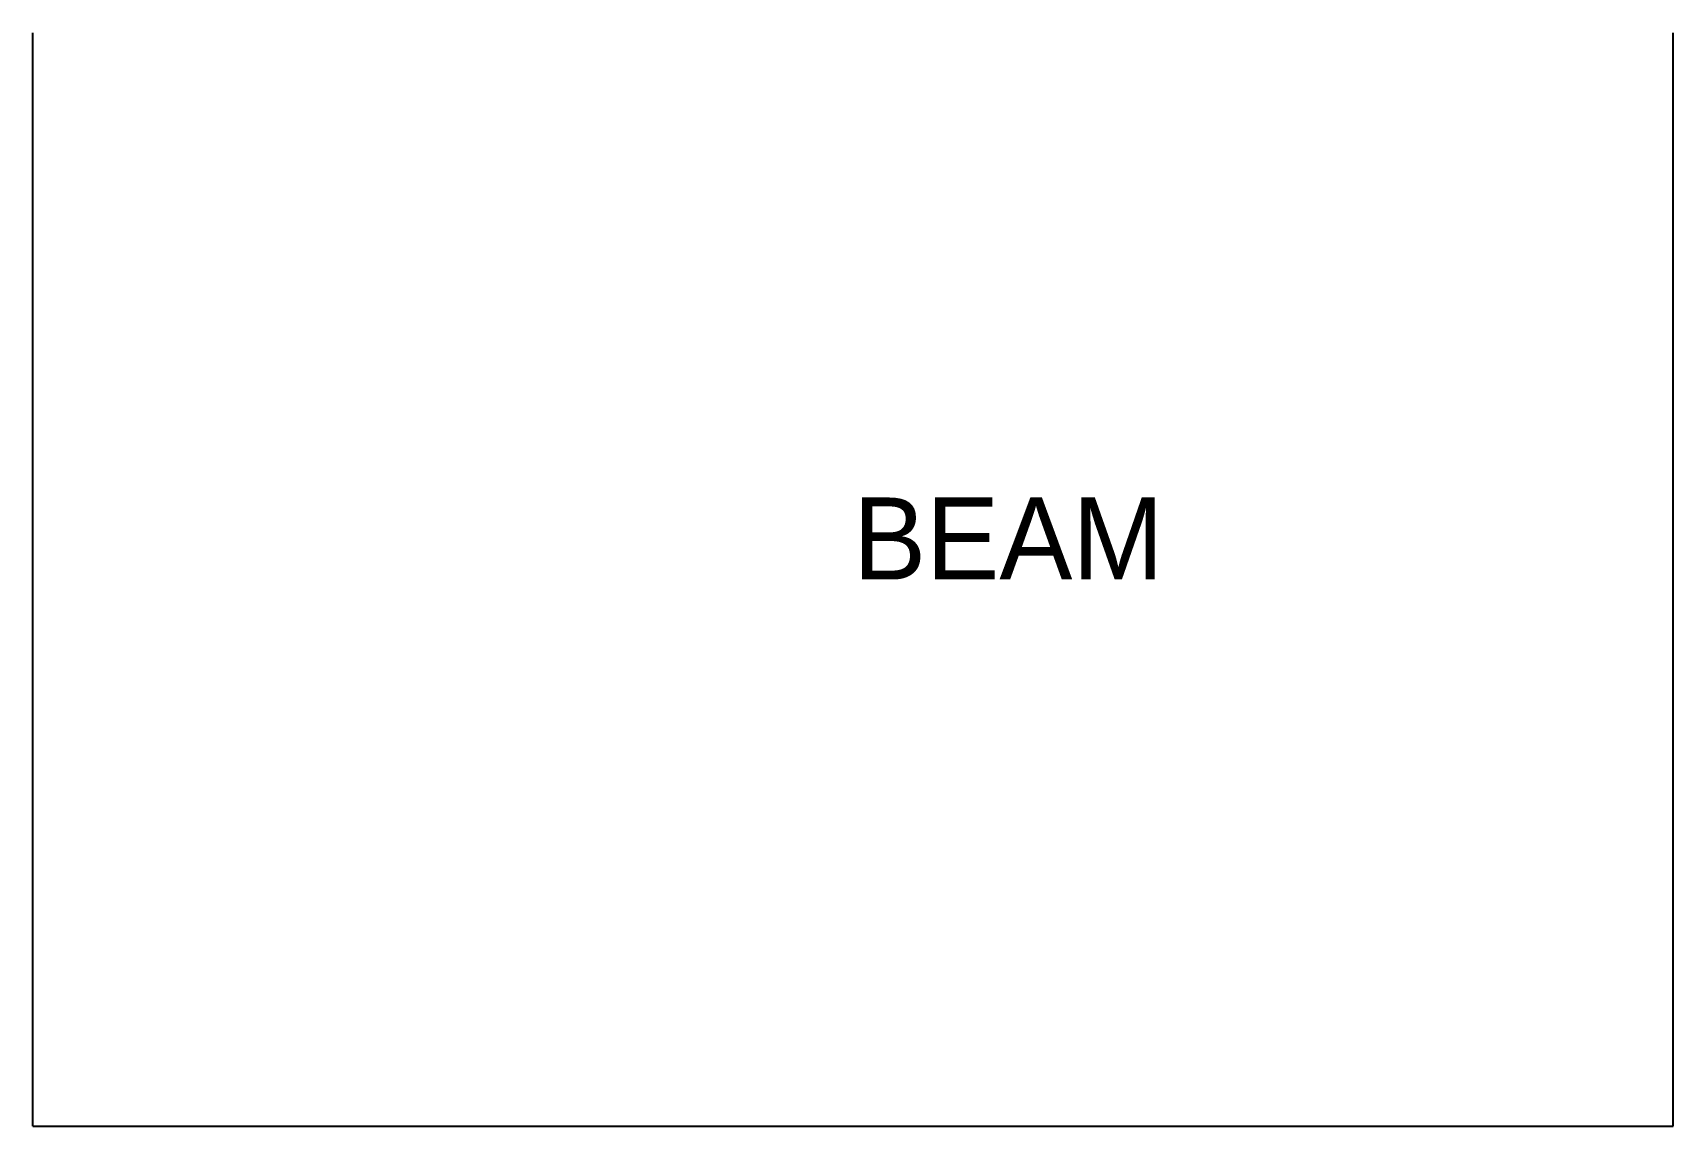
# Model space of a CAD drawing. Extents: x 0 to 6, y 0 to 4.
import ezdxf

# ---------------------------------------------------------------- set-up
doc = ezdxf.new("R2010")
doc.units = 0
doc.layers.add('FRAME', color=5, linetype='CONTINUOUS')

msp = doc.modelspace()

# ---------------------------------------------------------------- linework, layer by layer
at = {"layer": 'FRAME'}
for p, q in [((0, 0), (0, 4)), ((6, 0), (6, 4)), ((0, 0), (6, 0))]:
    msp.add_line(p, q, dxfattribs=at)

# ---------------------------------------------------------------- texts
msp.add_text('BEAM', height=0.3, dxfattribs=at).set_placement((3, 2))

doc.saveas('drawing.dxf')
